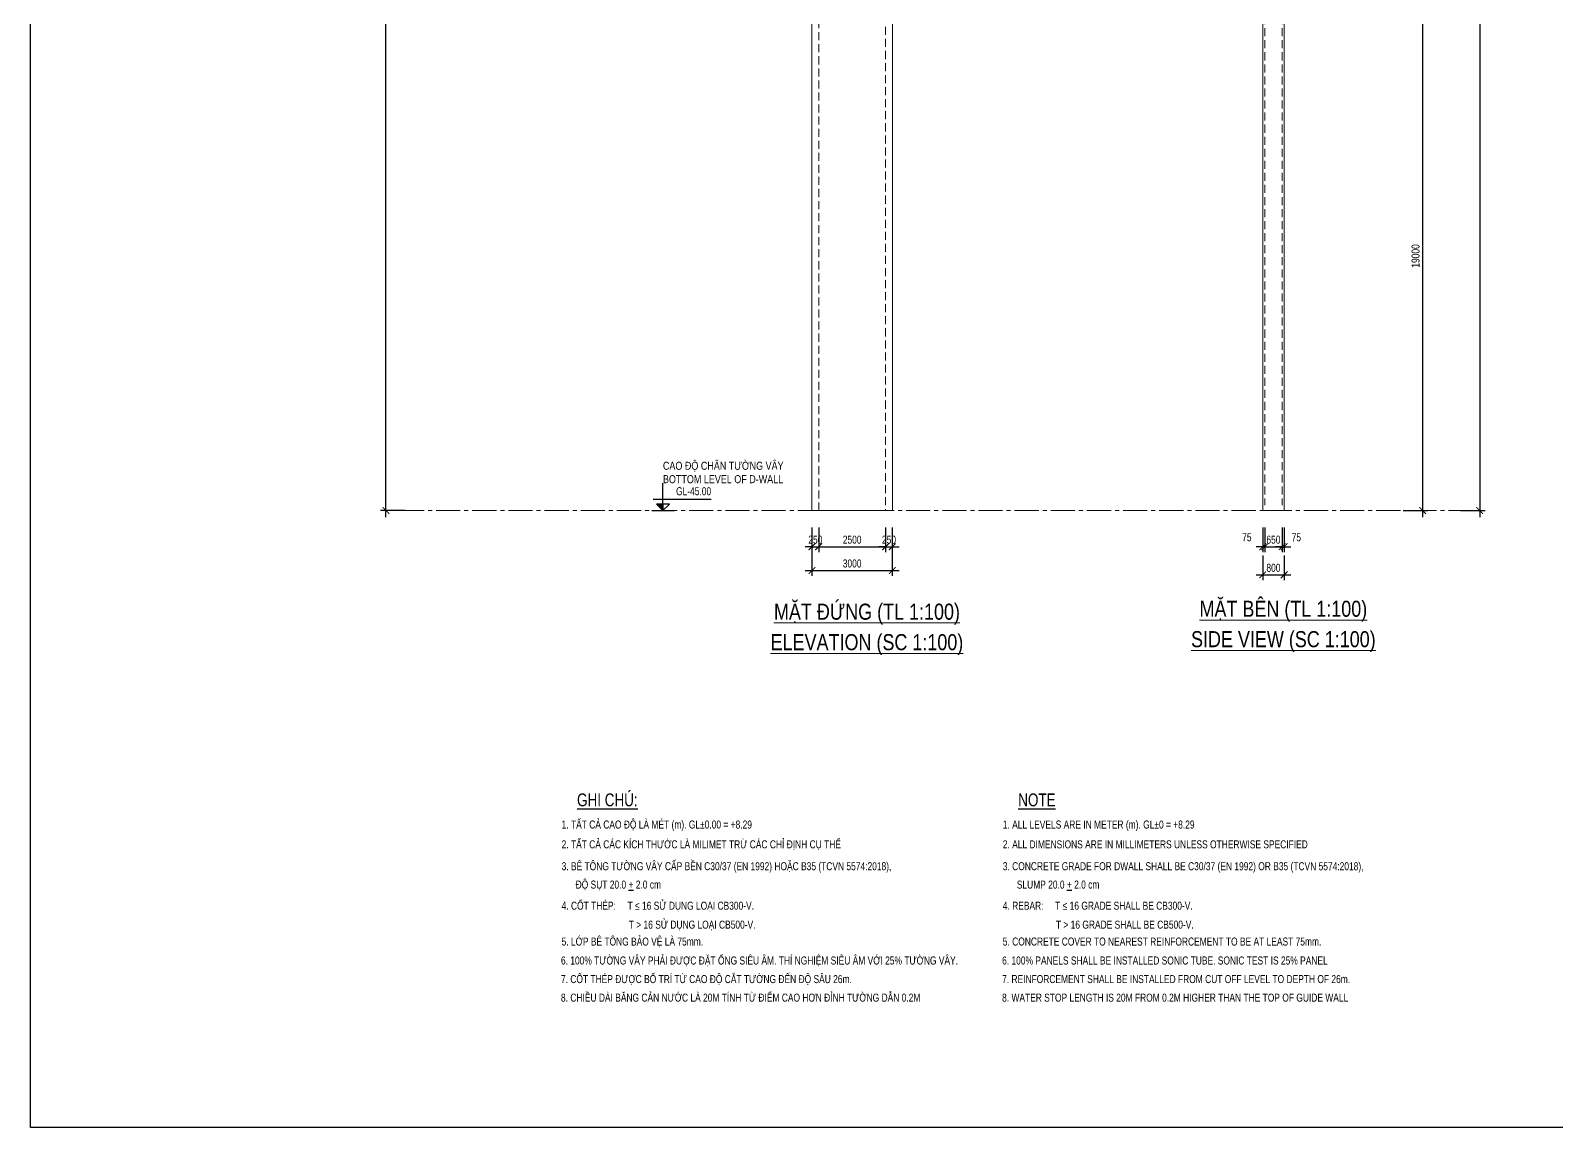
# Model space of a CAD drawing. Header units: millimetres. Extents: x 2746337 to 7547699, y -363432 to 15720.
# Drawn here: x 2850680 to 2907651, y -262419 to -221482 of the extents above; entities that cross this region are included whole.
import ezdxf
from ezdxf.enums import TextEntityAlignment as Align

# ---------------------------------------------------------------- set-up
doc = ezdxf.new("R2010")
doc.units = ezdxf.units.MM
doc.header["$LTSCALE"] = 1200
doc.header["$PDMODE"] = 3
doc.linetypes.add('CENTER2', pattern=[1.125, 0.75, -0.125, 0.125, -0.125])
doc.linetypes.add('HIDDEN', pattern=[0.375, 0.25, -0.125])
for name, color, linetype, lineweight in [('BOUND', 3, 'Continuous', 20), ('ENOTE', 2, 'Continuous', 15), ('Grid line', 160, 'CENTER2', 5), ('HIDE', 8, 'HIDDEN', 13), ('K-THUOC', 1, 'Continuous', 18), ('TEXTVN', 2, 'Continuous', 20)]:
    doc.layers.add(name, color=color, linetype=linetype, lineweight=lineweight)
for name, color, linetype in [('CDC.02.DIM', 1, 'Continuous'), ('CDC.06.TEXT', 2, 'Continuous'), ('CDC.10.HATCH', 251, 'Continuous'), ('CDC.11.NOTE', 8, 'Continuous')]:
    doc.layers.add(name, color=color, linetype=linetype)
doc.styles.add('DB_Arial', font='arial.ttf', dxfattribs={"width": 0.8})
doc.styles.add('SMTEXT', font='arial.ttf', dxfattribs={"width": 0.75})
doc.dimstyles.new('BSV1-100', dxfattribs={"dimtxt": 300, "dimasz": 250, "dimexe": 200, "dimexo": 0, "dimgap": 108, "dimtad": 1, "dimdec": 0, "dimdsep": 46, "dimtxsty": 'SMTEXT', "dimblk": 'ARCHTICK', "dimcen": 100, "dimdle": 250, "dimclrd": 256, "dimclre": 256, "dimclrt": 1, "dimadec": 0, "dimazin": 0, "dimtfac": 1, "dimtdec": 0, "dimtix": 1, "dimtmove": 2, "dimatfit": 3, "dimfxl": 720, "dimfxlon": 1, "dimtolj": 1, "dimtzin": 0, "dimarcsym": 0})

# ---------------------------------------------------------------- blocks, each defined once
blk = doc.blocks.new('_ArchTick')
at = {"color": 0, "linetype": 'ByBlock', "const_width": 0.15}
blk.add_lwpolyline([(-0.5, -0.5), (0.5, 0.5)], dxfattribs=at)
blk = doc.blocks.new('*D1322')
at = {"layer": 'Defpoints', "color": 0, "transparency": 16777216}
for p in [(2896683, -240295), (2897483, -240295), (2897483, -241795)]:
    blk.add_point(p, dxfattribs=at)
at = {"layer": 'K-THUOC', "lineweight": -2, "transparency": 16777216}
for p, q in [((2896683, -241075), (2896683, -241995)), ((2897483, -241075), (2897483, -241995)), ((2896433, -241795), (2897733, -241795))]:
    blk.add_line(p, q, dxfattribs=at)
at = {"layer": 'K-THUOC', "lineweight": -2, "transparency": 16777216, "xscale": 250, "yscale": 250, "zscale": 250, "rotation": 180}
blk.add_blockref('_ArchTick', (2896683, -241795), dxfattribs=at)
at = {"layer": 'K-THUOC', "lineweight": -2, "transparency": 16777216, "xscale": 250, "yscale": 250, "zscale": 250}
blk.add_blockref('_ArchTick', (2897483, -241795), dxfattribs=at)
at = {"layer": 'K-THUOC', "color": 1, "transparency": 16777216, "insert": (2897083, -241534), "char_height": 300, "attachment_point": 5, "style": 'SMTEXT'}
blk.add_mtext('\\A1;800', dxfattribs=at)
blk = doc.blocks.new('*D1323')
at = {"layer": 'Defpoints', "color": 0, "transparency": 16777216}
for p in [(2896683, -239995), (2896758, -239995), (2896758, -240745)]:
    blk.add_point(p, dxfattribs=at)
at = {"layer": 'K-THUOC', "lineweight": -2, "transparency": 16777216}
for p, q in [((2896683, -240025), (2896683, -240945)), ((2896758, -240025), (2896758, -240945)), ((2896683, -240745), (2896433, -240745)), ((2896683, -240745), (2896758, -240745)), ((2896758, -240745), (2897008, -240745))]:
    blk.add_line(p, q, dxfattribs=at)
at = {"layer": 'K-THUOC', "lineweight": -2, "transparency": 16777216, "xscale": 250, "yscale": 250, "zscale": 250}
blk.add_blockref('_ArchTick', (2896683, -240745), dxfattribs=at)
at = {"layer": 'K-THUOC', "lineweight": -2, "transparency": 16777216, "xscale": 250, "yscale": 250, "zscale": 250, "rotation": 180}
blk.add_blockref('_ArchTick', (2896758, -240745), dxfattribs=at)
at = {"layer": 'K-THUOC', "color": 1, "transparency": 16777216, "insert": (2896092, -240395), "char_height": 300, "attachment_point": 5, "style": 'SMTEXT'}
blk.add_mtext('\\A1;75', dxfattribs=at)
blk = doc.blocks.new('*D1324')
at = {"layer": 'Defpoints', "color": 0, "transparency": 16777216}
for p in [(2896758, -239995), (2897408, -239995), (2897408, -240745)]:
    blk.add_point(p, dxfattribs=at)
at = {"layer": 'K-THUOC', "lineweight": -2, "transparency": 16777216}
for p, q in [((2896758, -240025), (2896758, -240945)), ((2897408, -240025), (2897408, -240945)), ((2896758, -240745), (2896508, -240745)), ((2896758, -240745), (2897408, -240745)), ((2897408, -240745), (2897658, -240745))]:
    blk.add_line(p, q, dxfattribs=at)
at = {"layer": 'K-THUOC', "lineweight": -2, "transparency": 16777216, "xscale": 250, "yscale": 250, "zscale": 250}
blk.add_blockref('_ArchTick', (2896758, -240745), dxfattribs=at)
at = {"layer": 'K-THUOC', "lineweight": -2, "transparency": 16777216, "xscale": 250, "yscale": 250, "zscale": 250, "rotation": 180}
blk.add_blockref('_ArchTick', (2897408, -240745), dxfattribs=at)
at = {"layer": 'K-THUOC', "color": 1, "transparency": 16777216, "insert": (2897083, -240484), "char_height": 300, "attachment_point": 5, "style": 'SMTEXT'}
blk.add_mtext('\\A1;650', dxfattribs=at)
blk = doc.blocks.new('*D1325')
at = {"layer": 'Defpoints', "color": 0, "transparency": 16777216}
for p in [(2897408, -239995), (2897483, -239995), (2897483, -240745)]:
    blk.add_point(p, dxfattribs=at)
at = {"layer": 'K-THUOC', "lineweight": -2, "transparency": 16777216}
for p, q in [((2897408, -240025), (2897408, -240945)), ((2897483, -240025), (2897483, -240945)), ((2897408, -240745), (2897158, -240745)), ((2897408, -240745), (2897483, -240745)), ((2897483, -240745), (2897733, -240745))]:
    blk.add_line(p, q, dxfattribs=at)
at = {"layer": 'K-THUOC', "lineweight": -2, "transparency": 16777216, "xscale": 250, "yscale": 250, "zscale": 250}
blk.add_blockref('_ArchTick', (2897408, -240745), dxfattribs=at)
at = {"layer": 'K-THUOC', "lineweight": -2, "transparency": 16777216, "xscale": 250, "yscale": 250, "zscale": 250, "rotation": 180}
blk.add_blockref('_ArchTick', (2897483, -240745), dxfattribs=at)
at = {"layer": 'K-THUOC', "color": 1, "transparency": 16777216, "insert": (2897938, -240395), "char_height": 300, "attachment_point": 5, "style": 'SMTEXT'}
blk.add_mtext('\\A1;75', dxfattribs=at)
blk = doc.blocks.new('*D1326')
at = {"layer": 'Defpoints', "color": 0, "transparency": 16777216}
for p in [(2863948, -194395), (2865470, -194395), (2868590, -239395)]:
    blk.add_point(p, dxfattribs=at)
at = {"layer": 'K-THUOC', "lineweight": -2, "transparency": 16777216}
for p, q in [((2863948, -239645), (2863948, -194145)), ((2864668, -194395), (2863748, -194395)), ((2864668, -239395), (2863748, -239395))]:
    blk.add_line(p, q, dxfattribs=at)
at = {"layer": 'K-THUOC', "lineweight": -2, "transparency": 16777216, "xscale": 250, "yscale": 250, "zscale": 250}
for p, rotation in [((2863948, -194395), 90), ((2863948, -239395), 270)]:
    blk.add_blockref('_ArchTick', p, dxfattribs=dict(at, rotation=rotation))
at = {"layer": 'K-THUOC', "color": 1, "transparency": 16777216, "insert": (2863687, -216895), "char_height": 300, "attachment_point": 5, "rotation": 90, "style": 'SMTEXT'}
blk.add_mtext('\\A1;45000', dxfattribs=at)
blk = doc.blocks.new('*D1361')
at = {"layer": 'Defpoints', "color": 0, "transparency": 16777216}
for p in [(2891936, -220395), (2893508, -239395), (2902651, -239395)]:
    blk.add_point(p, dxfattribs=at)
at = {"layer": 'K-THUOC', "lineweight": -2, "transparency": 16777216}
for p, q in [((2901931, -220395), (2902851, -220395)), ((2902651, -220145), (2902651, -239645)), ((2901931, -239395), (2902851, -239395))]:
    blk.add_line(p, q, dxfattribs=at)
at = {"layer": 'K-THUOC', "lineweight": -2, "transparency": 16777216, "xscale": 250, "yscale": 250, "zscale": 250}
for p, rotation in [((2902651, -220395), 90), ((2902651, -239395), 270)]:
    blk.add_blockref('_ArchTick', p, dxfattribs=dict(at, rotation=rotation))
at = {"layer": 'K-THUOC', "color": 1, "transparency": 16777216, "insert": (2902390, -229895), "char_height": 300, "attachment_point": 5, "rotation": 90, "style": 'SMTEXT'}
blk.add_mtext('\\A1;19000', dxfattribs=at)
blk = doc.blocks.new('*D1363')
at = {"layer": 'Defpoints', "color": 0, "transparency": 16777216}
for p in [(2896683, -194395), (2896683, -239395), (2904784, -239395)]:
    blk.add_point(p, dxfattribs=at)
at = {"layer": 'K-THUOC', "lineweight": -2, "transparency": 16777216}
for p, q in [((2904784, -194145), (2904784, -239645)), ((2904064, -194395), (2904984, -194395)), ((2904064, -239395), (2904984, -239395))]:
    blk.add_line(p, q, dxfattribs=at)
at = {"layer": 'K-THUOC', "lineweight": -2, "transparency": 16777216, "xscale": 250, "yscale": 250, "zscale": 250}
for p, rotation in [((2904784, -194395), 90), ((2904784, -239395), 270)]:
    blk.add_blockref('_ArchTick', p, dxfattribs=dict(at, rotation=rotation))
at = {"layer": 'K-THUOC', "color": 1, "transparency": 16777216, "insert": (2904522, -216895), "char_height": 300, "attachment_point": 5, "rotation": 90, "style": 'SMTEXT'}
blk.add_mtext('\\A1;45000', dxfattribs=at)
blk = doc.blocks.new('*D1398')
at = {"layer": 'Defpoints', "color": 0, "transparency": 16777216}
for p in [(2879855, -239995), (2880105, -239995), (2880105, -240745)]:
    blk.add_point(p, dxfattribs=at)
at = {"layer": 'K-THUOC', "lineweight": -2, "transparency": 16777216}
for p, q in [((2879855, -240025), (2879855, -240945)), ((2880105, -240025), (2880105, -240945)), ((2879855, -240745), (2879605, -240745)), ((2879855, -240745), (2880105, -240745)), ((2880105, -240745), (2880355, -240745))]:
    blk.add_line(p, q, dxfattribs=at)
at = {"layer": 'K-THUOC', "lineweight": -2, "transparency": 16777216, "xscale": 250, "yscale": 250, "zscale": 250}
blk.add_blockref('_ArchTick', (2879855, -240745), dxfattribs=at)
at = {"layer": 'K-THUOC', "lineweight": -2, "transparency": 16777216, "xscale": 250, "yscale": 250, "zscale": 250, "rotation": 180}
blk.add_blockref('_ArchTick', (2880105, -240745), dxfattribs=at)
at = {"layer": 'K-THUOC', "color": 1, "transparency": 16777216, "insert": (2879980, -240484), "char_height": 300, "attachment_point": 5, "style": 'SMTEXT'}
blk.add_mtext('\\A1;250', dxfattribs=at)
blk = doc.blocks.new('*D1399')
at = {"layer": 'Defpoints', "color": 0, "transparency": 16777216}
for p in [(2882605, -239395), (2880105, -239995), (2882605, -240745)]:
    blk.add_point(p, dxfattribs=at)
at = {"layer": 'K-THUOC', "lineweight": -2, "transparency": 16777216}
for p, q in [((2880105, -240025), (2880105, -240945)), ((2882605, -240025), (2882605, -240945)), ((2879855, -240745), (2882855, -240745))]:
    blk.add_line(p, q, dxfattribs=at)
at = {"layer": 'K-THUOC', "lineweight": -2, "transparency": 16777216, "xscale": 250, "yscale": 250, "zscale": 250, "rotation": 180}
blk.add_blockref('_ArchTick', (2880105, -240745), dxfattribs=at)
at = {"layer": 'K-THUOC', "lineweight": -2, "transparency": 16777216, "xscale": 250, "yscale": 250, "zscale": 250}
blk.add_blockref('_ArchTick', (2882605, -240745), dxfattribs=at)
at = {"layer": 'K-THUOC', "color": 1, "transparency": 16777216, "insert": (2881355, -240484), "char_height": 300, "attachment_point": 5, "style": 'SMTEXT'}
blk.add_mtext('\\A1;2500', dxfattribs=at)
blk = doc.blocks.new('*D1400')
at = {"layer": 'Defpoints', "color": 0, "transparency": 16777216}
for p in [(2879855, -239395), (2882855, -239395), (2882855, -241634)]:
    blk.add_point(p, dxfattribs=at)
at = {"layer": 'K-THUOC', "lineweight": -2, "transparency": 16777216}
for p, q in [((2879855, -240914), (2879855, -241834)), ((2882855, -240914), (2882855, -241834)), ((2879605, -241634), (2883105, -241634))]:
    blk.add_line(p, q, dxfattribs=at)
at = {"layer": 'K-THUOC', "lineweight": -2, "transparency": 16777216, "xscale": 250, "yscale": 250, "zscale": 250, "rotation": 180}
blk.add_blockref('_ArchTick', (2879855, -241634), dxfattribs=at)
at = {"layer": 'K-THUOC', "lineweight": -2, "transparency": 16777216, "xscale": 250, "yscale": 250, "zscale": 250}
blk.add_blockref('_ArchTick', (2882855, -241634), dxfattribs=at)
at = {"layer": 'K-THUOC', "color": 1, "transparency": 16777216, "insert": (2881355, -241373), "char_height": 300, "attachment_point": 5, "style": 'SMTEXT'}
blk.add_mtext('\\A1;3000', dxfattribs=at)
blk = doc.blocks.new('A$C7e6bd379')
at = {"layer": 'CDC.06.TEXT', "linetype": 'Continuous', "style": 'SMTEXT', "width": 0.75}
for s, p in [('%%UGHI CHÚ:', (0, 480)), ('%%UNOTE', (16471, 480))]:
    blk.add_text(s, height=480, dxfattribs=at).set_placement(p, align=Align.TOP_LEFT)
at = {"layer": 'CDC.06.TEXT', "style": 'SMTEXT', "width": 0.75}
for s, p in [('1. TẤT CẢ CAO ĐỘ LÀ MÉT (m). GL%%P0.00 = +8.29 ', (-576, -831)), ('1. ALL LEVELS ARE IN METER (m). GL%%P0 = +8.29 ', (15895, -831)), ('2. TẤT CẢ CÁC KÍCH THƯỚC LÀ MILIMET TRỪ CÁC CHỈ ĐỊNH CỤ THỂ', (-576, -1570)), ('2. ALL DIMENSIONS ARE IN MILLIMETERS UNLESS OTHERWISE SPECIFIED', (15895, -1570)), ('3. BÊ TÔNG TƯỜNG VÂY CẤP BỀN C30/37 (EN 1992) HOẶC B35 (TCVN 5574:2018),', (-576, -2387)), ('3. CONCRETE GRADE FOR DWALL SHALL BE C30/37 (EN 1992) OR B35 (TCVN 5574:2018),', (15895, -2387)), ('ĐỘ SỤT 20.0 %%U+%%U 2.0 cm', (-53, -3072)), ('SLUMP 20.0 %%U+%%U 2.0 cm', (16418, -3072)), ('4. CỐT THÉP:     T ≤ 16 SỬ DỤNG LOẠI CB300-V.', (-576, -3860)), ('4. REBAR:     T ≤ 16 GRADE SHALL BE CB300-V.', (15895, -3860)), ('                             T > 16 SỬ DỤNG LOẠI CB500-V.', (-601, -4567)), ('                       T > 16 GRADE SHALL BE CB500-V.', (15869, -4567)), ('5. LỚP BÊ TÔNG BẢO VỆ LÀ 75mm.', (-576, -5198)), ('5. CONCRETE COVER TO NEAREST REINFORCEMENT TO BE AT LEAST 75mm.', (15895, -5198)), ('6. 100%%% TƯỜNG VÂY PHẢI ĐƯỢC ĐẶT ỐNG SIÊU ÂM. THÍ NGHIỆM SIÊU ÂM VỚI 25%%% TƯỜNG VÂY.', (-601, -5905)), ('6. 100%%% PANELS SHALL BE INSTALLED SONIC TUBE. SONIC TEST IS 25%%% PANEL ', (15869, -5905)), ('7. CỐT THÉP ĐƯỢC BỐ TRÍ TỪ CAO ĐỘ CẮT TƯỜNG ĐẾN ĐỘ SÂU 26m. ', (-601, -6598)), ('7. REINFORCEMENT SHALL BE INSTALLED FROM CUT OFF LEVEL TO DEPTH OF 26m. ', (15869, -6598)), ('8. CHIỀU DÀI BĂNG CẢN NƯỚC LÀ 20M TÍNH TỪ ĐIỂM CAO HƠN ĐỈNH TƯỜNG DẪN 0.2M', (-601, -7291)), ('8. WATER STOP LENGTH IS 20M FROM 0.2M HIGHER THAN THE TOP OF GUIDE WALL', (15869, -7291))]:
    blk.add_text(s, height=300, dxfattribs=at).set_placement(p)
blk = doc.blocks.new('*D1408')
at = {"layer": 'Defpoints', "color": 0, "transparency": 16777216}
for p in [(2882605, -239995), (2882855, -239995), (2882855, -240745)]:
    blk.add_point(p, dxfattribs=at)
at = {"layer": 'K-THUOC', "lineweight": -2, "transparency": 16777216}
for p, q in [((2882605, -240025), (2882605, -240945)), ((2882855, -240025), (2882855, -240945)), ((2882605, -240745), (2882355, -240745)), ((2882605, -240745), (2882855, -240745)), ((2882855, -240745), (2883105, -240745))]:
    blk.add_line(p, q, dxfattribs=at)
at = {"layer": 'K-THUOC', "lineweight": -2, "transparency": 16777216, "xscale": 250, "yscale": 250, "zscale": 250}
blk.add_blockref('_ArchTick', (2882605, -240745), dxfattribs=at)
at = {"layer": 'K-THUOC', "lineweight": -2, "transparency": 16777216, "xscale": 250, "yscale": 250, "zscale": 250, "rotation": 180}
blk.add_blockref('_ArchTick', (2882855, -240745), dxfattribs=at)
at = {"layer": 'K-THUOC', "color": 1, "transparency": 16777216, "insert": (2882730, -240484), "char_height": 300, "attachment_point": 5, "style": 'SMTEXT'}
blk.add_mtext('\\A1;250', dxfattribs=at)
blk = doc.blocks.new('tag_cd')
at = {"layer": 'CDC.10.HATCH'}
blk.add_hatch(color=256, dxfattribs=at).paths.add_polyline_path([(180, 240), (420, 0), (420, 240)])
at = {"layer": 'CDC.02.DIM'}
for points in [[(420, 240), (420, 0), (660, 240), (180, 240), (420, 0), (420, 1020)], [(0, 0), (840, 0)], [(60, 420), (2220, 420)]]:
    blk.add_lwpolyline(points, dxfattribs=at)
at = {"layer": 'CDC.06.TEXT', "ltscale": 0.5, "style": 'SMTEXT', "width": 0.75}
blk.add_attdef('CD', text='', height=300, dxfattribs=at).set_placement((2220, 570), align=Align.RIGHT)

msp = doc.modelspace()

# ---------------------------------------------------------------- linework, layer by layer
msp.add_lwpolyline([(2850680.1, -185266.4), (2944197.4, -185266.4), (2944197.4, -262418.8), (2850680.1, -262418.8)], close=True)
at = {"layer": 'BOUND'}
msp.add_line((2879855.2, -193984.7), (2879855.2, -239394.7), dxfattribs=at)
for points in [[(2879855.2, -239394.7), (2882855.2, -239394.7), (2882855.2, -194894.7), (2879855.2, -194894.7)], [(2896682.9, -239394.7), (2897482.9, -239394.7), (2897482.9, -194894.7), (2896682.9, -194894.7)]]:
    msp.add_lwpolyline(points, close=True, dxfattribs=at)
at = {"layer": 'BOUND', "lineweight": 20}
msp.add_lwpolyline([(2897482.9, -198744.7), (2897482.9, -194894.7), (2896682.9, -194894.7), (2896682.9, -239394.7), (2897482.9, -239394.7), (2897482.9, -213944.7)], dxfattribs=at)
at = {"layer": 'Grid line'}
msp.add_line((2864472.2, -239394.7), (2904378.6, -239394.7), dxfattribs=at)
at = {"layer": 'HIDE'}
for p, q in [((2880105.2, -239394.7), (2880105.2, -193894.7)), ((2882605.2, -193894.7), (2882605.2, -239394.7)), ((2896757.9, -194844.7), (2896757.9, -239194.7)), ((2897407.9, -194844.7), (2897407.9, -239194.7))]:
    msp.add_line(p, q, dxfattribs=at)

# ---------------------------------------------------------------- block references
at = {"layer": 'CDC.11.NOTE'}
msp.add_blockref('A$C7e6bd379', (2871084.6, -250432.6), dxfattribs=at)
at = {"layer": 'ENOTE'}
msp.add_blockref('tag_cd', (2873870.6, -239394.7), dxfattribs=at).add_auto_attribs({'CD': 'GL-45.00'})

# ---------------------------------------------------------------- texts
at = {"layer": 'TEXTVN', "style": 'DB_Arial', "width": 0.8}
for s, p in [('CAO ĐỘ CHÂN TƯỜNG VÂY', (2874290.6, -237874.7)), ('BOTTOM LEVEL OF D-WALL', (2874290.6, -238374.7))]:
    msp.add_text(s, height=300, dxfattribs=at).set_placement(p)
for s, p in [('%%UMẶT BÊN (TL 1:100)', (2897453.8, -243070.6)), ('%%UMẶT ĐỨNG (TL 1:100)', (2881908.3, -243181.7)), ('%%UELEVATION (SC 1:100)', (2881908.3, -244381.7)), ('%%USIDE VIEW (SC 1:100)', (2897453.8, -244270.6))]:
    msp.add_text(s, height=600, dxfattribs=at).set_placement(p, align=Align.MIDDLE)

# ---------------------------------------------------------------- dimensions: what is measured, and where the dimension line sits
at = {"layer": 'K-THUOC'}
for base, p1, p2, picture, middle in [((2863947.9, -194394.7), (2868590.4, -239394.7), (2865470.3, -194394.7), '*D1326', (2863686.7, -216894.7)), ((2904783.6, -239394.7), (2896682.9, -194394.7), (2896682.9, -239394.7), '*D1363', (2904522.4, -216894.7)), ((2902650.8, -239394.7), (2891936.3, -220394.7), (2893508, -239394.7), '*D1361', (2902389.7, -229894.7))]:
    dim = msp.add_linear_dim(base=base, p1=p1, p2=p2, angle=90, dimstyle='BSV1-100', dxfattribs=at)
    dim.commit()
    dim.dimension.update_dxf_attribs({"geometry": picture, "text_midpoint": middle})
for base, p1, p2, picture, middle in [((2882855.2, -241634.3), (2879855.2, -239394.7), (2882855.2, -239394.7), '*D1400', (2881355.2, -241373.1)), ((2882605.2, -240744.7), (2880105.2, -239994.7), (2882605.2, -239394.7), '*D1399', (2881355.2, -240483.5)), ((2880105.2, -240744.7), (2879855.2, -239994.7), (2880105.2, -239994.7), '*D1398', (2879980.2, -240483.5)), ((2882855.2, -240744.7), (2882605.2, -239994.7), (2882855.2, -239994.7), '*D1408', (2882730.2, -240483.5)), ((2897482.9, -241794.7), (2896682.9, -240294.7), (2897482.9, -240294.7), '*D1322', (2897082.9, -241533.5)), ((2897407.9, -240744.7), (2896757.9, -239994.7), (2897407.9, -239994.7), '*D1324', (2897082.9, -240483.5))]:
    dim = msp.add_linear_dim(base=base, p1=p1, p2=p2, dimstyle='BSV1-100', dxfattribs=at)
    dim.commit()
    dim.dimension.update_dxf_attribs({"geometry": picture, "text_midpoint": middle})
for base, p1, p2, picture, middle in [((2896757.9, -240744.7), (2896682.9, -239994.7), (2896757.9, -239994.7), '*D1323', (2896091.7, -240394.7)), ((2897482.9, -240744.7), (2897407.9, -239994.7), (2897482.9, -239994.7), '*D1325', (2897938.3, -240394.7))]:
    dim = msp.add_linear_dim(base=base, p1=p1, p2=p2, dimstyle='BSV1-100', dxfattribs=at)
    dim.commit()
    dim.dimension.update_dxf_attribs({"geometry": picture, "text_midpoint": middle, "dimtype": 160})

doc.saveas('drawing.dxf')
